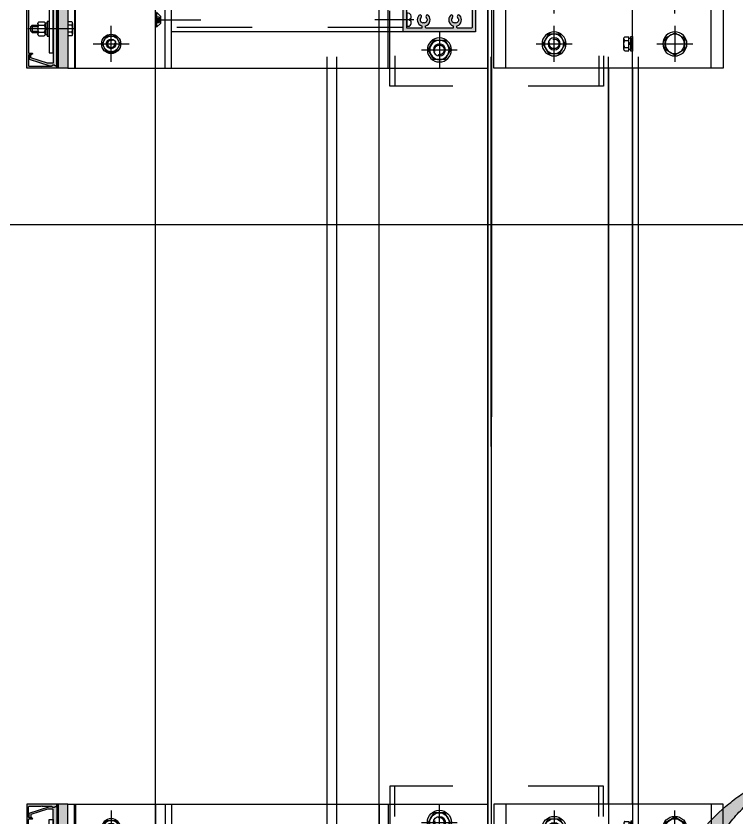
# Model space of a CAD drawing. Header units: millimetres. Extents: x 12351878 to 12381578, y 696206 to 738256.
# Drawn here: x 12375369 to 12375966, y 731047 to 731712 of the extents above; entities that cross this region are included whole.
import ezdxf

# ---------------------------------------------------------------- set-up
doc = ezdxf.new("R2010")
doc.units = ezdxf.units.MM
doc.header["$LTSCALE"] = 1000
for name, pattern in [('CENTER', [50.800000000000004, 31.75, -6.35, 6.35, -6.35]), ('CENTER2', [28.575000000000003, 19.05, -3.175, 3.175, -3.175]), ('HIDDEN', [0.125, 0.0625, -0.0625]), ('HIDDENX2', [19.049999999999997, 12.7, -6.35])]:
    doc.linetypes.add(name, pattern=pattern)
for name, color, linetype in [('ELASTROMER-V', 241, 'Continuous'), ('EXTRUSION-V', 141, 'Continuous'), ('EXTRUSION1', 4, 'Continuous'), ('EXTRUSION2', 133, 'Continuous'), ('FASTENER', 191, 'Continuous'), ('GRID', 8, 'CENTER'), ('SUS-V', 201, 'Continuous'), ('SYMBOL', 7, 'Continuous'), ('型材断面填充', 254, 'Continuous')]:
    doc.layers.add(name, color=color, linetype=linetype)

# ---------------------------------------------------------------- blocks, each defined once
blk = doc.blocks.new('TF01')
h = blk.add_hatch()
h.set_pattern_fill('DOTS', color=0, scale=50, style=0)
h.set_pattern_definition([(0, (0, 0), (1.5625, 3.125), [0, -3.125])])
edge = h.paths.add_edge_path()
edge.add_arc((115.1472701967669, -358.4658700926778), 166.6787725652879, 6.6883031570278035, 88.60532771838149, ccw=False)
edge.add_arc((275.0593532094384, -366.0963732804934), 27.62354704132389, 78.23508317351313, 170.2218250074816)
edge.add_arc((104.1629167058282, -336.8206835688416), 145.7623339658725, 350.2900848393625, 444.0771173429404)
edge.add_arc((149.3393709060828, -54.80833453126437), 140.3026931926903, 170.6941042822426, 257.5969373136653, ccw=False)
edge.add_line((10.88318992566201, -32.12063598251007), (24.82980927274912, -37.65654591884231))
edge.add_line((24.82980927274912, -37.65654591884231), (0, 0))
edge.add_line((0, 0), (-27.52023461490171, -41.78077297348136))
edge.add_line((-27.52023461490171, -41.78077297348136), (-13.0477809595468, -34.52526008423592))
edge.add_arc((127.1688903952184, -50.89262857907769), 141.1687135212904, 173.3420447829393, 266.7656342512938)
at = {"color": 0, "linetype": 'ByBlock'}
blk.add_lwpolyline([(119.2041014410788, -191.8364748944532, -0.3734720759763044), (280.6917015395884, -339.0531300683324, 0.4244065449366755), (247.8371027480462, -361.4049522845198, 0.4337078899812232), (119.2041014410788, -191.8364748944532, -0.3984681752745737), (10.88318992566201, -32.12063598251007), (24.82980927274912, -37.65654591884231), (0, 0), (-27.52023461490171, -41.78077297348136), (-13.0477809595468, -34.52526008423592, 0.4318250673254186)], format="xyb", close=True, dxfattribs=at)
blk = doc.blocks.new('M10.3')
at = {"color": 0, "linetype": 'ByBlock'}
blk.add_lwpolyline([(-4.618802153517009, 8), (-9.237604307034019, 0), (-4.618802153517009, -8), (4.618802153517009, -8), (9.237604307034019, 0), (4.618802153517009, 8)], close=True, dxfattribs=at)
blk.add_circle((0, 0), 8, dxfattribs=at)
blk = doc.blocks.new('M8.1')
at = {"color": 0, "linetype": 'ByBlock'}
blk.add_lwpolyline([(-3.752776749732561, 6.5), (-7.505553499465123, 0), (-3.752776749732561, -6.5), (3.752776749732561, -6.5), (7.505553499465123, 0), (3.75277674973259, 6.5)], close=True, dxfattribs=at)
for radius in [8, 6.5, 4]:
    blk.add_circle((0, 0), radius, dxfattribs=at)
at = {"color": 0, "linetype": 'HIDDEN'}
blk.add_arc((0, 0), 3, 68.07876917009227, 18.98917483194861, dxfattribs=at)
blk = doc.blocks.new('20211009-LC02')
at = {"layer": '型材断面填充', "linetype": 'ByBlock'}
h = blk.add_hatch(color=256, dxfattribs=at)
edge = h.paths.add_edge_path(flags=16)
edge.add_arc((41.00000000001819, -25.44426301859392), 0.4999999999999998, 0, 69.82872861669591, ccw=False)
edge.add_line((41.50000000001819, -25.44426301859392), (41.50000000001819, -26.5))
edge.add_arc((41.00000000001819, -26.5), 0.5, -90, 0, ccw=False)
edge.add_line((41.00000000001819, -27), (18.99999999998181, -27))
edge.add_arc((18.99999999998181, -26.5), 0.5, 180, 270, ccw=False)
edge.add_line((18.49999999998181, -26.5), (18.49999999998181, -25.44426301859392))
edge.add_arc((18.99999999998181, -25.44426301859392), 0.5, 110.17127138330409, 180.0000000000004, ccw=False)
edge.add_arc((16.99999999846718, -19.99999998975896), 5.299999994241182, 290.1712713833037, 402.0225912390615)
edge.add_arc((20.00866778311671, -17.28883453651324), 1.250000000011423, 42.02259133205128, 149.9999999991663)
edge.add_arc((20.00866778311318, -17.28883453647691), 1.24999999999019, 150.0000000005275, 222.0225913352153)
edge.add_arc((17.00000000016816, -20.00000000010179), 2.799999999921372, 38.51962425816282, 42.02259133574921, ccw=False)
edge.add_line((19.19070570543408, -18.25620858124603), (19.07334647121024, -18.34962597868434))
edge.add_arc((17.00000000002131, -19.99999999997734), 2.649999999952909, 21.480375745988283, 38.5196242542641, ccw=False)
edge.add_line((19.46593906379712, -19.02961629571655), (19.60552052024286, -18.97468891624157))
edge.add_arc((17.0000000000007, -19.99999999999879), 2.799999999978288, -81.48037574623078, 21.480375745981576, ccw=False)
edge.add_line((17.41481481479423, -22.76910250249057), (17.3925925925796, -22.62075772557728))
edge.add_arc((16.99999999998181, -19.99999999997812), 2.6500000000095, 261.48037574577404, 278.51962425422596, ccw=False)
edge.add_line((16.60740740738402, -22.62075772557728), (16.58518518516211, -22.76910250250512))
edge.add_arc((16.99999999998005, -19.9999999999814), 2.800000000013497, 158.5196242543646, 261.4803757458337, ccw=False)
edge.add_line((14.39447947969893, -18.97468891622702), (14.53406093614467, -19.02961629571655))
edge.add_arc((16.99999999994845, -19.99999999999349), 2.649999999984852, 141.4803757458394, 158.5196242539085, ccw=False)
edge.add_line((14.92665352873155, -18.34962597868434), (14.8092942945077, -18.25620858124603))
edge.add_arc((16.99999999974143, -20.00000000023755), 2.799999999980722, 137.9774086628083, 141.4803757392535, ccw=False)
edge.add_arc((13.99133221682108, -17.28883453647951), 1.250000000001652, 317.977408662725, 389.9999999996919)
edge.add_arc((13.9913322168138, -17.28883453649175), 1.250000000014083, 30.0000000000111, 137.9774086680376)
edge.add_arc((16.99999999998473, -19.9999999999683), 5.299999999994172, 137.977408668096, 249.8287286534831)
edge.add_arc((14.99999999998181, -25.44426303548749), 0.4999999999999991, 0, 69.8287286534831, ccw=False)
edge.add_line((15.49999999998181, -25.44426303548749), (15.49999999998181, -26.5))
edge.add_arc((14.99999999998181, -26.5), 0.5, -90, 0, ccw=False)
edge.add_line((14.99999999998181, -27), (3.5, -27))
edge.add_arc((3.5, -26.5), 0.5, 180, 270, ccw=False)
edge.add_line((3, -26.5), (3, 26.5))
edge.add_arc((3.5, 26.5), 0.5, 90, 180, ccw=False)
edge.add_line((3.5, 27), (14.99999999998181, 27))
edge.add_arc((14.99999999998181, 26.5), 0.5, 0, 90, ccw=False)
edge.add_line((15.49999999998181, 26.5), (15.49999999998181, 25.44426303548749))
edge.add_arc((14.99999999998181, 25.4442630354875), 0.4999999999999982, 290.17127134651616, 359.9999999999992, ccw=False)
edge.add_arc((16.99999999998473, 19.9999999999683), 5.299999999994172, 110.1712713465169, 222.022591331904)
edge.add_arc((13.9913322168138, 17.28883453649175), 1.250000000014084, 222.0225913319624, 329.9999999999889)
edge.add_arc((13.99133221682108, 17.28883453647951), 1.250000000001654, 330.0000000003081, 402.0225913372749)
edge.add_arc((16.99999999974138, 20.00000000023749), 2.799999999980643, 218.5196242607463, 222.0225913371916, ccw=False)
edge.add_line((14.80929429450771, 18.25620858124603), (14.92665352873155, 18.34962597868434))
edge.add_arc((16.99999999994844, 19.99999999999348), 2.649999999984832, 201.4803757460915, 218.5196242541605, ccw=False)
edge.add_line((14.53406093614467, 19.02961629571655), (14.39447947969893, 18.97468891622702))
edge.add_arc((16.99999999998005, 19.9999999999814), 2.800000000013497, 98.51962425416622, 201.4803757456355, ccw=False)
edge.add_line((16.58518518516212, 22.76910250250512), (16.60740740738402, 22.62075772557728))
edge.add_arc((16.99999999998181, 19.99999999997812), 2.650000000009493, 81.48037574577398, 98.51962425422602, ccw=False)
edge.add_line((17.3925925925796, 22.62075772557728), (17.41481481479423, 22.76910250249057))
edge.add_arc((17.0000000000007, 19.99999999999879), 2.799999999978287, -21.48037574598152, 81.48037574623078, ccw=False)
edge.add_line((19.60552052024286, 18.97468891624158), (19.46593906379712, 19.02961629571655))
edge.add_arc((17.00000000002131, 19.99999999997734), 2.649999999952909, 321.4803757457359, 338.5196242540118, ccw=False)
edge.add_line((19.07334647121024, 18.34962597868434), (19.19070570543408, 18.25620858124603))
edge.add_arc((17.00000000016816, 20.00000000010179), 2.799999999921372, 317.97740866425073, 321.48037574183724, ccw=False)
edge.add_arc((20.00866778311318, 17.28883453647691), 1.249999999990189, 137.9774086647847, 209.9999999994725)
edge.add_arc((20.00866778311672, 17.28883453651324), 1.250000000011421, 210.0000000008337, 317.9774086679486)
edge.add_arc((16.99999999846717, 19.99999998975896), 5.299999994241182, 317.9774087609385, 429.8287286166963)
edge.add_arc((18.99999999998181, 25.44426301859392), 0.4999999999999998, 180, 249.8287286166959, ccw=False)
edge.add_line((18.49999999998181, 25.44426301859392), (18.49999999998181, 26.5))
edge.add_arc((18.99999999998181, 26.5), 0.5, 90, 180, ccw=False)
edge.add_line((18.99999999998181, 27), (41.00000000001819, 27))
edge.add_arc((41.00000000001819, 26.5), 0.5, 0, 90, ccw=False)
edge.add_line((41.50000000001819, 26.5), (41.50000000001819, 25.44426301859392))
edge.add_arc((41.00000000001819, 25.44426301859392), 0.5, -69.82872861669591, 0, ccw=False)
edge.add_arc((43.00000000153282, 19.99999998975896), 5.299999994241184, 110.1712713833037, 222.0225912390615)
edge.add_arc((39.99133221688328, 17.28883453651324), 1.250000000011421, 222.0225913320514, 329.9999999991663)
edge.add_arc((39.99133221688682, 17.28883453647691), 1.249999999990187, 330.0000000005275, 402.0225913352152)
edge.add_arc((42.99999999983196, 20.00000000010179), 2.799999999921459, 218.5196242581613, 222.0225913357477, ccw=False)
edge.add_line((40.80929429456592, 18.25620858124603), (40.92665352878976, 18.34962597868434))
edge.add_arc((42.99999999997869, 19.99999999997736), 2.649999999952919, 201.4803757459885, 218.5196242542642, ccw=False)
edge.add_line((40.53406093620288, 19.02961629571655), (40.39447947975714, 18.97468891624158))
edge.add_arc((42.9999999999993, 19.99999999999879), 2.79999999997828, 98.51962425376888, 201.4803757459815, ccw=False)
edge.add_line((42.58518518520578, 22.76910250249057), (42.6074074074204, 22.62075772557728))
edge.add_arc((43.00000000001819, 19.99999999997813), 2.650000000009483, 81.48037574577398, 98.51962425422602, ccw=False)
edge.add_line((43.39259259261598, 22.62075772557728), (43.41481481483788, 22.76910250250512))
edge.add_arc((43.00000000001994, 19.99999999998139), 2.800000000013504, -21.480375745635172, 81.48037574583373, ccw=False)
edge.add_line((45.60552052030108, 18.97468891622703), (45.46593906385533, 19.02961629571655))
edge.add_arc((43.00000000005156, 19.99999999999349), 2.649999999984842, 321.48037574583935, 338.5196242539084, ccw=False)
edge.add_line((45.07334647126845, 18.34962597868434), (45.19070570549229, 18.25620858124603))
edge.add_arc((43.00000000025856, 20.00000000023754), 2.799999999980725, 317.97740866280844, 321.4803757392536, ccw=False)
edge.add_arc((46.00866778317892, 17.28883453647951), 1.250000000001652, 137.977408662725, 209.9999999996918)
edge.add_arc((46.0086677831862, 17.28883453649176), 1.250000000014086, 210.0000000000112, 317.9774086680372)
edge.add_arc((43.00000000001526, 19.9999999999683), 5.299999999994178, 317.977408668096, 429.8287286534829)
edge.add_arc((45.0000000000182, 25.4442630354875), 0.500000000000006, 180.0000000000012, 249.82872865348452, ccw=False)
edge.add_line((44.50000000001819, 25.44426303548749), (44.50000000001819, 26.5))
edge.add_arc((45.00000000001819, 26.5), 0.5, 90, 180, ccw=False)
edge.add_line((45.00000000001819, 27), (56.5, 27))
edge.add_arc((56.5, 26.5), 0.5, 0, 90, ccw=False)
edge.add_line((57, 26.5), (57, -26.5))
edge.add_arc((56.5, -26.5), 0.5, -90, 0, ccw=False)
edge.add_line((56.5, -27), (45.00000000001819, -27))
edge.add_arc((45.00000000001819, -26.5), 0.5, 180, 270, ccw=False)
edge.add_line((44.50000000001819, -26.5), (44.50000000001819, -25.44426303548749))
edge.add_arc((45.00000000001819, -25.44426303548749), 0.5, 110.1712713465167, 180, ccw=False)
edge.add_arc((43.00000000001526, -19.9999999999683), 5.299999999994174, 290.171271346517, 402.0225913319039)
edge.add_arc((46.0086677831862, -17.28883453649176), 1.250000000014093, 42.02259133196206, 149.9999999999885)
edge.add_arc((46.00866778317892, -17.2888345364795), 1.250000000001652, 150.0000000003083, 222.0225913372751)
edge.add_arc((43.00000000025862, -20.00000000023754), 2.799999999980683, 38.51962426074721, 42.022591337192296, ccw=False)
edge.add_line((45.19070570549229, -18.25620858124602), (45.07334647126845, -18.34962597868434))
edge.add_arc((43.00000000005156, -19.99999999999349), 2.649999999984842, 21.480375746091624, 38.51962425416059, ccw=False)
edge.add_line((45.46593906385533, -19.02961629571655), (45.60552052030107, -18.97468891622702))
edge.add_arc((43.00000000001994, -19.9999999999814), 2.800000000013499, -81.48037574583361, 21.480375745635513, ccw=False)
edge.add_line((43.41481481483789, -22.76910250250512), (43.39259259261598, -22.62075772557728))
edge.add_arc((43.00000000001819, -19.99999999997813), 2.650000000009486, 261.480375745774, 278.519624254226, ccw=False)
edge.add_line((42.6074074074204, -22.62075772557728), (42.58518518520577, -22.76910250249057))
edge.add_arc((42.9999999999993, -19.9999999999988), 2.799999999978284, 158.5196242540184, 261.48037574623083, ccw=False)
edge.add_line((40.39447947975714, -18.97468891624157), (40.53406093620288, -19.02961629571655))
edge.add_arc((42.9999999999787, -19.99999999997733), 2.649999999952914, 141.4803757457364, 158.5196242540122, ccw=False)
edge.add_line((40.92665352878975, -18.34962597868435), (40.80929429456592, -18.25620858124603))
edge.add_arc((42.99999999983179, -20.00000000010179), 2.799999999921327, 137.97740866425, 141.4803757418366, ccw=False)
edge.add_arc((39.99133221688682, -17.28883453647691), 1.249999999990197, 317.9774086647848, 389.9999999994726)
edge.add_arc((39.99133221688328, -17.28883453651324), 1.250000000011426, 30.00000000083374, 137.9774086679486)
edge.add_arc((43.00000000153282, -19.99999998975896), 5.29999999424118, 137.9774087609385, 249.8287286166963)
h.paths.add_polyline_path([(0, 30), (60, 30), (60, -30), (0, -30)])
at = {"color": 0, "linetype": 'ByBlock'}
blk.add_lwpolyline([(0, 30), (60, 30), (60, -30), (0, -30)], close=True, dxfattribs=at)
blk.add_lwpolyline([(41.1724137934234, -24.97492999840077, -0.3144773770740608), (41.50000000001819, -25.44426301859392), (41.50000000001819, -26.5, -0.414213562373095), (41.00000000001819, -27), (18.99999999998181, -27, -0.414213562373095), (18.49999999998181, -26.5), (18.49999999998181, -25.44426301859392, -0.3144773770740612), (18.8275862065766, -24.97492999840077, 0.5308775706361929), (20.9372689507727, -16.45205507246283, 0.5094012912244892), (18.92613602838537, -16.66383453649178, 0.3250286796764593), (19.08006661551917, -18.12561400056438, -0.01528576763678031), (19.19070570543408, -18.25620858124603), (19.07334647121024, -18.34962597868434, -0.07448503859061084), (19.46593906379712, -19.02961629571655), (19.60552052024286, -18.97468891624157, -0.4821316613305562), (17.41481481479423, -22.76910250249057), (17.3925925925796, -22.62075772557728, -0.0744850385913834), (16.60740740738402, -22.62075772557728), (16.58518518516211, -22.76910250250512, -0.4821316613265599), (14.39447947969893, -18.97468891622702), (14.53406093614467, -19.02961629571655, -0.07448503858970336), (14.92665352873155, -18.34962597868434), (14.8092942945077, -18.25620858124603, -0.01528576763179958), (14.91993338439352, -18.12561400060804, 0.3250286796874538), (15.07386397155642, -16.6638345364845, 0.5094012912294983), (13.06273104915453, -16.452055072441, 0.5308775713612153), (15.17241379308568, -24.97493001518364, -0.3144773772504498), (15.49999999998181, -25.44426303548749), (15.49999999998181, -26.5, -0.414213562373095), (14.99999999998181, -27), (3.5, -27, -0.414213562373095), (3, -26.5), (3, 26.5, -0.414213562373095), (3.5, 27), (14.99999999998181, 27, -0.414213562373095), (15.49999999998181, 26.5), (15.49999999998181, 25.44426303548749, -0.3144773772504498), (15.17241379308568, 24.97493001518365, 0.5308775713612152), (13.06273104915453, 16.452055072441, 0.5094012912294983), (15.07386397155642, 16.6638345364845, 0.325028679687454), (14.91993338439351, 18.12561400060804, -0.01528576763179958), (14.80929429450771, 18.25620858124603), (14.92665352873155, 18.34962597868434, -0.07448503858970347), (14.53406093614467, 19.02961629571655), (14.39447947969893, 18.97468891622702, -0.4821316613265602), (16.58518518516212, 22.76910250250512), (16.60740740738402, 22.62075772557728, -0.07448503859138363), (17.3925925925796, 22.62075772557728), (17.41481481479423, 22.76910250249057, -0.4821316613305562), (19.60552052024286, 18.97468891624158), (19.46593906379712, 19.02961629571655, -0.07448503859061086), (19.07334647121024, 18.34962597868434), (19.19070570543408, 18.25620858124603, -0.01528576763678031), (19.08006661551917, 18.12561400056438, 0.3250286796764595), (18.92613602838537, 16.66383453649178, 0.5094012912244892), (20.9372689507727, 16.45205507246283, 0.5308775706361929), (18.8275862065766, 24.97492999840077, -0.3144773770740613), (18.49999999998181, 25.44426301859392), (18.49999999998181, 26.5, -0.414213562373095), (18.99999999998181, 27), (41.00000000001819, 27, -0.414213562373095), (41.50000000001819, 26.5), (41.50000000001819, 25.44426301859392, -0.3144773770740608), (41.1724137934234, 24.97492999840077, 0.5308775706361932), (39.0627310492273, 16.45205507246283, 0.5094012912244891), (41.07386397161463, 16.66383453649178, 0.3250286796764595), (40.91993338448083, 18.12561400056438, -0.01528576763678031), (40.80929429456592, 18.25620858124603), (40.92665352878976, 18.34962597868434, -0.0744850385906103), (40.53406093620288, 19.02961629571655), (40.39447947975714, 18.97468891624158, -0.4821316613305571), (42.58518518520578, 22.76910250249057), (42.6074074074204, 22.62075772557728, -0.0744850385913839), (43.39259259261598, 22.62075772557728), (43.41481481483788, 22.76910250250512, -0.4821316613265592), (45.60552052030108, 18.97468891622703), (45.46593906385533, 19.02961629571655, -0.07448503858970325), (45.07334647126845, 18.34962597868434), (45.19070570549229, 18.25620858124603, -0.01528576763179913), (45.08006661560648, 18.12561400060804, 0.3250286796874538), (44.92613602844358, 16.6638345364845, 0.5094012912294975), (46.93726895084546, 16.452055072441, 0.5308775713612139), (44.82758620691433, 24.97493001518364, -0.3144773772504505), (44.50000000001819, 25.44426303548749), (44.50000000001819, 26.5, -0.414213562373095), (45.00000000001819, 27), (56.5, 27, -0.414213562373095), (57, 26.5), (57, -26.5, -0.414213562373095), (56.5, -27), (45.00000000001819, -27, -0.414213562373095), (44.50000000001819, -26.5), (44.50000000001819, -25.44426303548749, -0.3144773772504504), (44.82758620691432, -24.97493001518364, 0.5308775713612139), (46.93726895084547, -16.45205507244101, 0.5094012912294975), (44.92613602844358, -16.6638345364845, 0.3250286796874537), (45.08006661560648, -18.12561400060804, -0.01528576763179913), (45.19070570549229, -18.25620858124602), (45.07334647126845, -18.34962597868434, -0.07448503858970323), (45.46593906385533, -19.02961629571655), (45.60552052030107, -18.97468891622702, -0.4821316613265592), (43.41481481483789, -22.76910250250512), (43.39259259261598, -22.62075772557728, -0.07448503859138385), (42.6074074074204, -22.62075772557728), (42.58518518520577, -22.76910250249057, -0.4821316613305569), (40.39447947975714, -18.97468891624157), (40.53406093620288, -19.02961629571655, -0.07448503859061019), (40.92665352878975, -18.34962597868435), (40.80929429456592, -18.25620858124603, -0.01528576763678031), (40.91993338448083, -18.12561400056439, 0.3250286796764595), (41.07386397161463, -16.66383453649177, 0.5094012912244892), (39.0627310492273, -16.45205507246283, 0.5308775706361932)], format="xyb", close=True, dxfattribs=at)
blk = doc.blocks.new('*U108')
at = {"linetype": 'CENTER2', "ltscale": 0.5}
blk.add_line((0, 5.682552812322683), (0, -26.58337379646923), dxfattribs=at)
at = {"color": 0, "linetype": 'ByBlock'}
blk.add_lwpolyline([(-0.6749999999992724, 2.506874680595502), (-1.174999999999272, 3.599999999998545), (-2.999999999998181, 3.600000000002183, 0.4142135623730951), (-5.399999999999636, 1.200000000000728), (-5.399999999999636, 0), (5.399999999999636, 0), (5.400000000001455, 1.19999999999709, 0.4142135623730951), (3.000000000001819, 3.599999999998545), (1.174999999999272, 3.599999999998545), (0.6749999999992724, 2.506874680595502)], format="xyb", close=True, dxfattribs=at)
blk = doc.blocks.new('*U109')
at = {"linetype": 'CENTER2', "ltscale": 0.5}
blk.add_line((0, 0), (-1.695670038800697e-12, -36.62195659840875), dxfattribs=at)
at = {"color": 0, "linetype": 'ByBlock'}
for p, q in [((6, -0.2999999999992724), (-6, -0.2999999999992724)), ((-3, -3.299999999999272), (3, -3.299999999999272)), ((-2.309401076758149, -0.2999999999992724), (-2.309401076758149, -2.25)), ((-2.309401076758149, -2.25), (0, -3.326891407843505)), ((-1.154700538378165, -0.2999999999992724), (-1.154700538378165, -2.25)), ((2.309401076758149, -2.25), (0, -3.326891407843505)), ((1.154700538379984, -0.2999999999992724), (1.154700538379984, -2.25)), ((2.309401076758149, -0.2999999999992724), (2.309401076758149, -2.25))]:
    blk.add_line(p, q, dxfattribs=at)
blk.add_lwpolyline([(-3, -3.299999999999272), (-3, -3.299999999999272), (-6, -0.2999999999992724), (-6, 0), (6, 0), (6, -0.2999999999992724), (3, -3.299999999999272), (3, -3.299999999999272)], dxfattribs=at)
for centre, radius, start, end in [((-1.732050807568157, -0.697148782590375), 1.656707649750559, 249.604859729661, 290.395140270339), ((0, 1.195380687640863), 3.633728307965441, 251.4717047426631, 288.5282952573369), ((1.732050807568157, -0.697148782590375), 1.656707649750559, 249.604859729661, 290.395140270339)]:
    blk.add_arc(centre, radius, start, end, dxfattribs=at)
blk = doc.blocks.new('M6.2')
at = {"color": 0, "linetype": 'ByBlock'}
for p, q in [((-5.773502691895104, 3.200000000000273), (-5.773502691898074, 0)), ((-5.773502691898074, 0), (5.773502691898074, 0)), ((-4.330127018920848, 4), (4.330127357509184, 4)), ((-2.886751345946323, 3.199999999999818), (-2.886751345946308, 0)), ((2.886751345949946, 3.199999999999818), (2.886751345949946, 0)), ((5.773502691898074, 3.199999999999363), (5.773502691898074, 0))]:
    blk.add_line(p, q, dxfattribs=at)
for centre, radius, start, end in [((-4.330127018920848, 2.297916666666424), 1.702083333333793, 32.00462783068377, 147.9953721693167), ((1.875832822406664e-12, -1.608333333331757), 5.608333333331789, 59.02090113836979, 120.9790988616302), ((4.330127357509184, 2.297917277549459), 1.702082722450667, 32.00461643315477, 147.9953977507834)]:
    blk.add_arc(centre, radius, start, end, dxfattribs=at)
blk = doc.blocks.new('M6.7')
at = {"color": 0, "linetype": 'ByBlock'}
for p, q in [((-2.999999999999986, 14), (-1.999999999999986, 15)), ((-2.999999999999986, 14), (-2.999999999999986, 9.300802255018425)), ((-2.999999999999986, 14), (3.000000000000014, 14)), ((2.000000000000014, 15), (-1.999999999999986, 15)), ((2.000000000000014, 15), (3.000000000000014, 14)), ((3.000000000000014, 14), (3.000000000000014, 9.300802255018425)), ((-5.772353445294002, 8.500802255018698), (-5.77235344529818, 4.00080225502461)), ((-4.328977772319746, 9.300802255018425), (4.331276604110286, 9.300802255018425)), ((-2.88560209934522, 8.500802255018243), (-2.885602099345192, 4.000802255018243)), ((2.887900592551048, 8.500802255018243), (2.887900592551048, 4.000802255018243)), ((5.774651938499176, 8.500802255017788), (5.774651938499161, 4.000802255018698)), ((-4.328977772319746, 3.200802255018061), (4.331276604110286, 3.200802255018061)), ((-1.161318628912341, 1.600802255017697), (0.001149415895270067, 3.200802255018061)), ((1.818989403545856e-12, 1.600000000000364), (1.16246804480943, 3.199999999998909))]:
    blk.add_line(p, q, dxfattribs=at)
at = {"color": 0, "linetype": 'HIDDEN'}
for p, q in [((-1.999999999999986, 15), (-1.999999999999986, 9.300802255018425)), ((2.000000000000014, 15), (2.000000000000014, 9.300802255018425))]:
    blk.add_line(p, q, dxfattribs=at)
at = {"color": 0, "linetype": 'ByBlock'}
for points in [[(-6, 1.600000000000364), (6, 1.600000000000364), (6, 0), (-6, 0), (-6, 1.600000000000364)], [(-4.649999999999636, 3.199999999998909), (4.649999999999636, 3.199999999998909), (4.649999999999636, 1.600000000000364), (-4.649999999999636, 1.600000000000364), (-4.649999999999636, 3.199999999998909)]]:
    blk.add_lwpolyline(points, dxfattribs=at)
for centre, radius, start, end in [((-4.328977772319746, 7.598718921684849), 1.702083333333793, 32.00462783068377, 147.9953721693167), ((0.001149246602977883, 3.692468921686668), 5.608333333331789, 59.02090113838096, 120.979098861619), ((4.331276604110286, 7.598719532567884), 1.702082722450667, 32.00461643315305, 147.9953977507795), ((-4.328977772319746, 4.902885588351637), 1.702083333333793, 212.004627830653, 327.9953721692859), ((0.001149246602977883, 8.809135588349818), 5.608333333331789, 239.0209011383768, 300.9790988616232), ((4.331276604110286, 4.902884977468602), 1.702082722450667, 212.0046022491902, 327.995383566847)]:
    blk.add_arc(centre, radius, start, end, dxfattribs=at)
blk = doc.blocks.new('*U99')
at = {"layer": 'GRID'}
blk.add_line((0, -6.5887356995554), (0, 33.19666437933483), dxfattribs=at)
at = {"color": 0, "linetype": 'ByBlock'}
blk.add_blockref('M6.7', (0, 15.50000000002547), dxfattribs=at)
at = {"color": 0, "linetype": 'ByBlock', "xscale": -1, "rotation": 180}
blk.add_blockref('M6.2', (0, 0), dxfattribs=at)
blk = doc.blocks.new('20221223-AZM01')
at = {"layer": '型材断面填充', "linetype": 'ByBlock'}
h = blk.add_hatch(color=256, dxfattribs=at)
edge = h.paths.add_edge_path()
edge.add_arc((-552.0614179438417, -59.70000596524915), 0.3000000000029104, 270, 360)
edge.add_line((-551.7614179438388, -59.70000596524915), (-551.7614179438388, -58.8328293668892))
edge.add_arc((-552.2614179438642, -58.8328293668892), 0.5000000000254659, 0, 70.00000000005603)
edge.add_line((-552.0904078721942, -58.36298305647506), (-554.4282793113089, -57.51206744111551))
edge.add_arc((-554.4966833400431, -57.70000596532191), 0.2000000000698811, 69.99999998622414, 89.99999998645134)
edge.add_line((-554.4966833399958, -57.50000596525206), (-555.0614179438562, -57.50000596525206))
edge.add_arc((-555.0614179438562, -58.00000596526661), 0.5000000000145519, 90, 134.9999999988209)
edge.add_line((-555.4149713344523, -57.646452574656), (-556.2099460812751, -58.44142732147884))
edge.add_arc((-556.3513674375281, -58.30000596524042), 0.200000000011867, 270.0000000041688, 315.0000000029478, ccw=False)
edge.add_line((-556.3513674375135, -58.50000596525206), (-563.8304704417897, -58.50000596525206))
edge.add_arc((-563.8304704417969, -58.7000059652637), 0.2000000000116415, 89.9999999979156, 118.9550243677403)
edge.add_arc((-564.4114179437238, -57.65000596524624), 1.000000000001219, 241.0449756280139, 298.95502437198604, ccw=False)
edge.add_arc((-564.992365445647, -58.70000596524915), 0.1999999999975066, 61.04497563115337, 90.00000000312663)
edge.add_line((-564.9923654456579, -58.50000596525206), (-574.7614179438242, -58.50000596525206))
edge.add_arc((-574.7614179438242, -58.00000596525206), 0.5, 180, 270, ccw=False)
edge.add_line((-575.2614179438242, -58.00000596525206), (-575.261417943766, -49.32559992271126))
edge.add_arc((-574.761417943766, -49.32559992269671), 0.5, 90, 180.0000000016675, ccw=False)
edge.add_line((-574.761417943766, -48.82559992269671), (-572.761417943766, -48.82559992269671))
edge.add_line((-572.761417943766, -48.82559992269671), (-571.761417943766, -48.32559992268216))
edge.add_arc((-572.261417943766, -48.32559992268216), 0.5, 0, 90)
edge.add_line((-572.261417943766, -47.82559992268216), (-574.7614179437369, -47.82559992269671))
edge.add_arc((-574.7614179437369, -47.32559992269671), 0.5, 180, 270, ccw=False)
edge.add_line((-575.2614179437369, -47.32559992269671), (-575.2614179442608, 47.32815877409303))
edge.add_arc((-574.7614179442608, 47.32815877409303), 0.5, 90, 180, ccw=False)
edge.add_line((-574.7614179442608, 47.82815877409303), (-572.2614179442608, 47.82815877409303))
edge.add_arc((-572.2614179442608, 48.32815877409303), 0.5, 270, 360)
edge.add_line((-571.7614179442608, 48.32815877409303), (-572.7614179442608, 48.82815877409303))
edge.add_line((-572.7614179442608, 48.82815877409303), (-574.7614179442608, 48.82815877409303))
edge.add_arc((-574.7614179442535, 49.3281587741003), 0.500000000007276, 179.9999999974987, 269.9999999991662, ccw=False)
edge.add_line((-575.2614179442608, 49.32815877412213), (-575.261417944057, 57.99999403476249))
edge.add_arc((-574.761417944057, 57.99999403476249), 0.5, 90, 180, ccw=False)
edge.add_line((-574.761417944057, 58.49999403476249), (-564.9923654456579, 58.49999403473339))
edge.add_arc((-564.9923654456143, 58.69999403471593), 0.1999999999825377, 269.9999999874935, 298.9550243606393)
edge.add_arc((-564.4114179437238, 57.64999403472757), 0.9999999999884858, 61.04497562761031, 118.95502437238969, ccw=False)
edge.add_arc((-563.8304704418297, 58.69999403473048), 0.1999999999961498, 241.044975640467, 270.0000000114642)
edge.add_line((-563.8304704417897, 58.49999403473339), (-556.3513674372807, 58.49999403471884))
edge.add_arc((-556.3513674372916, 58.29999403472175), 0.1999999999970896, 44.99999999484129, 89.99999999687338, ccw=False)
edge.add_line((-556.2099460810423, 58.44141539094562), (-555.4149713342049, 57.64644064410822))
edge.add_arc((-555.0614179436088, 57.99999403471884), 0.5000000000142328, 225.0000000011791, 270)
edge.add_line((-555.0614179436088, 57.49999403470429), (-554.496683339763, 57.49999403468973))
edge.add_arc((-554.4966833397775, 57.69999403471593), 0.2000000000261934, 270.0000000041688, 290.0000000038959)
edge.add_line((-554.4282793110906, 57.51205551053863), (-552.0904078719468, 58.36297112591274))
edge.add_arc((-552.2614179436096, 58.83281743631233), 0.5000000000062057, 289.9999999997308, 360)
edge.add_line((-551.7614179436059, 58.83281743631233), (-551.7614179436059, 59.69999403467227))
edge.add_arc((-552.0614179436088, 59.69999403467227), 0.3000000000029104, 0, 90)
edge.add_line((-552.0614179436088, 59.99999403467518), (-576.7614179438388, 59.99999403476249))
edge.add_line((-576.7614179438388, 59.99999403476249), (-576.7614179438388, -60.00000596525206))
edge.add_line((-576.7614179438388, -60.00000596525206), (-552.0614179438417, -60.00000596525206))
for points in [[(-550.7614179438351, -60.00000596525206), (-542.7614179438133, -60.00000596525206), (-542.7614179438133, 59.99999403476249), (-550.7614179438351, 59.99999403476249)], [(-537.2614180124037, 59.99999413768091), (-536.2614180124037, 59.99999413768091), (-536.2614177912656, -60.00000586233364), (-537.2614177912656, -60.00000586233364)]]:
    blk.add_hatch(color=256, dxfattribs=at).paths.add_polyline_path(points)
h = blk.add_hatch(color=256, dxfattribs=at)
edge = h.paths.add_edge_path()
edge.add_line((-553.793810482297, 57.53014772426104), (-552.4324280155088, 58.02565041965136))
edge.add_arc((-552.2614179438388, 57.55580410926632), 0.4999999999950199, -8.33779267850332e-10, 110.0000000010846, ccw=False)
edge.add_line((-551.7614179438388, 57.55580410925904), (-551.7614179438388, -57.55581814829929))
edge.add_arc((-552.2614179438351, -57.55581814829929), 0.499999999996362, -110.0000000018681, 0, ccw=False)
edge.add_line((-552.4324280155124, -58.02566445868433), (-553.793810482297, -57.53016176327947))
edge.add_arc((-553.9648205539816, -58.00000807365723), 0.4999999999931598, 69.99999999706326, 89.99999999708183)
edge.add_line((-553.9648205539561, -57.5000080736645), (-555.0614179436088, -57.50000807369361))
edge.add_arc((-555.0614179436234, -58.00000807370816), 0.5000000000145519, 89.99999999833247, 134.9999999988209)
edge.add_line((-555.4149713342194, -57.64645468309755), (-555.8220781153941, -58.05356146427221))
edge.add_arc((-556.1756315059902, -57.70000807366159), 0.5000000000142328, 269.99999999833244, 314.9999999988209, ccw=False)
edge.add_line((-556.1756315060047, -58.20000807367614), (-557.3888618514466, -58.20000807367614))
edge.add_arc((-557.3888618514393, -57.70000807368342), 0.499999999992724, 251.8947892284766, 269.9999999991662, ccw=False)
edge.add_line((-557.5442432879936, -58.17525181027304), (-574.4167993803239, -52.65875195560511))
edge.add_arc((-574.2614179437769, -52.18350821900822), 0.4999999999979976, 180, 251.89478922952821, ccw=False)
edge.add_line((-574.7614179437769, -52.18350821900822), (-574.7614179437805, -49.32559992271126))
edge.add_arc((-574.2614179437805, -49.32559992271126), 0.5, 90, 180, ccw=False)
edge.add_line((-574.2614179437805, -48.82559992271126), (-573.2622411043849, -48.82559992268216))
edge.add_arc((-573.2622411043849, -49.08868428482674), 0.263084362144582, -90, 90, ccw=False)
edge.add_line((-573.2622411043849, -49.35176864697132), (-573.2622411043849, -51.09552807485306))
edge.add_arc((-572.7622411043849, -51.09552807485306), 0.5, 180, 251.8947892295282)
edge.add_line((-572.9176225409319, -51.57077181144996), (-559.4462479745525, -55.97525181026867))
edge.add_arc((-559.2908665379982, -55.50000807367906), 0.499999999993343, 251.8947892284766, 269.9999999991662)
edge.add_line((-559.2908665380055, -56.00000807367178), (-555.2614179438388, -56.00000807367178))
edge.add_arc((-555.2614179438388, -55.50000807367178), 0.5, 270, 360)
edge.add_line((-554.7614179438388, -55.50000807367178), (-554.7614179438388, 55.49999403465335))
edge.add_arc((-555.2614179438388, 55.49999403465335), 0.5, 0, 90)
edge.add_line((-555.2614179438388, 55.99999403465335), (-559.2919614985367, 55.99999403465335))
edge.add_arc((-559.2919614985403, 55.49999403464608), 0.500000000007276, 89.99999999958312, 108.097251100464)
edge.add_line((-559.4472769115673, 55.97525935263548), (-573.2622411048542, 51.46056663578202))
edge.add_line((-573.2622411048542, 51.46056663578202), (-573.2622411048505, 49.35432749838219))
edge.add_arc((-573.2622411048505, 49.09124313623761), 0.263084362144582, -90, 90, ccw=False)
edge.add_line((-573.2622411048505, 48.82815877409303), (-574.2614179442462, 48.82815877412213))
edge.add_arc((-574.2614179442462, 49.32815877412213), 0.5, 180, 270, ccw=False)
edge.add_line((-574.7614179442462, 49.32815877412213), (-574.7614179442426, 52.54870564029989))
edge.add_line((-574.7614179442426, 52.54870564029989), (-557.5441580015104, 58.17525935263984))
edge.add_arc((-557.3888425884834, 57.69999403465772), 0.5000000000003888, 89.99999999958311, 108.09725110072301, ccw=False)
edge.add_line((-557.3888425884797, 58.19999403465772), (-556.1756315060047, 58.19999403465772))
edge.add_arc((-556.1756315059902, 57.69999403464317), 0.5000000000145519, 45.0000000011791, 90.00000000166762, ccw=False)
edge.add_line((-555.8220781153941, 58.05354742525378), (-555.4149713342194, 57.64644064407912))
edge.add_arc((-555.0614179436234, 57.99999403468973), 0.5000000000142328, 225.0000000011791, 270.0000000016675)
edge.add_line((-555.0614179436088, 57.49999403467518), (-553.9648205539561, 57.49999403464608))
edge.add_arc((-553.9648205539779, 57.99999403463153), 0.4999999999854481, 270.0000000025013, 290.0000000028302)
at = {"layer": 'ELASTROMER-V'}
for p, q in [((-550.7614179438351, 59.99999403476249, -1.8266751957779e-08), (-551.7614179438351, 59.99999403476249, -1.8266751957779e-08)), ((-551.7614179438351, 59.99999403476249, -1.8266751957779e-08), (-551.7614179438351, -60.00000596525206, -1.8266751957779e-08)), ((-550.761417944319, -60.00000596525206, -2.065038668264852e-08), (-550.7614179438351, 59.99999403476249, -1.8266751957779e-08)), ((-551.7614179438351, -60.00000596525206, -1.8266751957779e-08), (-550.761417944319, -60.00000596525206, -2.065038668264852e-08))]:
    blk.add_line(p, q, dxfattribs=at)
at = {"layer": 'EXTRUSION-V', "linetype": 'HIDDEN'}
for p, q in [((-470.0000017109196, 59.99999543275044, -2.108761369117921e-08), (-470.000000000342, -60.00000456725684, -1.350288216926428e-08)), ((-461.9999996579209, 59.99999543275044, -1.19845992850019e-08), (-461.9999979473432, -60.00000456725684, -4.399867763086966e-09)), ((-328.0743005761615, -60.00000227634882, -4.399867763086966e-09), (-328.0743022867391, 59.99999772365118, -4.399867763086966e-09)), ((-320.000000000342, -60.0000021382366, -4.399867763086966e-09), (-320.0000000003492, 59.99999786177068, -4.399867763086966e-09)), ((-285.000000000342, 59.99999846047285, -4.399867763086966e-09), (-285.0000000003492, -60.00000153953442, -4.399867763086966e-09)), ((-95.00000000034925, -60), (-95.00000000034925, 60)), ((-75.00000000035652, 60, -1.350288218520887e-08), (-75.00000000035652, -60, -1.350288218520887e-08)), ((-70.0000000003347, -60, -1.350288216926428e-08), (-70.0000000003347, 60)), ((-265.0000000003056, 26.49999403475522, -1.8266751957779e-08), (-456.9999979473505, 26.49999747529364, 5.424523508336342e-09)), ((-265.0000000003056, -26.50000596524478, -1.8266751957779e-08), (-456.9999979473505, -26.5000094057832, 5.424523508336342e-09))]:
    blk.add_line(p, q, dxfattribs=at)
at = {"layer": 'EXTRUSION-V'}
for p, q in [((-456.999999084881, 59.99999551827932, -1.032948958358968e-08), (-456.9999973743033, -60.00000448172796, -4.399867763086966e-09)), ((-277.4714543685477, 59.9999985892573, -1.350288216926428e-08), (-277.4714543685477, -60.00000141074997, -1.350288216926428e-08)), ((-265.0000000003056, 29.99999403475522, -1.8266751957779e-08), (-456.999998571715, 29.99999083597504, 3.260211529518215e-09)), ((-265.0000000003056, -30.00000596524478, -1.8266751957779e-08), (-456.9999978874766, -30.00000916402496, 5.632060257718072e-09))]:
    blk.add_line(p, q, dxfattribs=at)
at = {"layer": 'EXTRUSION-V', "elevation": -4.399867763086966e-09}
blk.add_lwpolyline([(-542.7614179438133, 59.99999403476249), (-194.999458303384, 60), (-194.9994583033913, -60), (-542.7614179438133, -60.00000596525206)], dxfattribs=at)
at = {"layer": 'EXTRUSION1'}
blk.add_line((-550.761417944308, 59.99999403476249, -2.065038668265737e-08), (-550.7614179443153, -60.00000596525206, -2.065038668265737e-08), dxfattribs=at)
at = {"layer": 'EXTRUSION1', "elevation": -1.111924744438591e-08}
blk.add_lwpolyline([(-552.0614179438417, -60.00000596525206, 0.414213562373095), (-551.7614179438388, -59.70000596524915), (-551.7614179438388, -58.8328293668892, 0.3152987888779364), (-552.0904078721942, -58.36298305647506), (-554.4282793113089, -57.51206744111551, 0.08748866352692303), (-554.4966833399958, -57.50000596525206), (-555.0614179438562, -57.50000596525206, 0.1989123673743094), (-555.4149713344523, -57.646452574656), (-556.2099460812751, -58.44142732147884, -0.1989123673741195), (-556.3513674375135, -58.50000596525206), (-563.8304704417897, -58.50000596525206, 0.1270166537846786), (-563.9272950254453, -58.52500596524624, -0.258198889748336), (-564.8955408620022, -58.52500596524624, 0.1270166537930859), (-564.9923654456579, -58.50000596525206), (-574.7614179438242, -58.50000596525206, -0.414213562373095), (-575.2614179438242, -58.00000596525206), (-575.261417943766, -49.32559992271126, -0.4142135623816193), (-574.761417943766, -48.82559992269671), (-572.761417943766, -48.82559992269671), (-571.761417943766, -48.32559992268216), (-571.761417943766, -48.32559992268216, 0.414213562373095), (-572.261417943766, -47.82559992268216), (-574.7614179437369, -47.82559992269671, -0.414213562373095), (-575.2614179437369, -47.32559992269671), (-575.2614179442608, 47.32815877409303, -0.414213562373095), (-574.7614179442608, 47.82815877409303), (-572.2614179442608, 47.82815877409303, 0.4142135623730951), (-571.7614179442608, 48.32815877409303), (-572.7614179442608, 48.82815877409303), (-574.7614179442608, 48.82815877409303, -0.4142135623816193), (-575.2614179442608, 49.32815877412213), (-575.261417944057, 57.99999403476249, -0.414213562373095), (-574.761417944057, 58.49999403476249), (-564.9923654456579, 58.49999403473339, 0.1270166537982843), (-564.8955408620022, 58.52499403471302, -0.2581988897520932), (-563.9272950254453, 58.52499403471302, 0.127016653789877), (-563.8304704417897, 58.49999403473339), (-556.3513674372807, 58.49999403471884, -0.1989123673872038), (-556.2099460810423, 58.44141539094562), (-555.4149713342049, 57.64644064410822, 0.1989123673743094), (-555.0614179436088, 57.49999403470429), (-554.496683339763, 57.49999403468973, 0.08748866352472423), (-554.4282793110906, 57.51205551053863), (-552.0904078719468, 58.36297112591274, 0.3152987888815907), (-551.7614179436059, 58.83281743631233), (-551.7614179436059, 59.69999403467227, 0.414213562373095), (-552.0614179436088, 59.99999403467518), (-576.7614179438388, 59.99999403476249), (-576.7614179438388, -60.00000596525206)], format="xyb", close=True, dxfattribs=at)
at = {"layer": 'EXTRUSION1'}
for points, elevation in [([(-550.7614179438351, -60.00000596525206), (-542.7614179438133, -60.00000596525206), (-542.7614179438133, 59.99999403476249), (-550.7614179438351, 59.99999403476249)], -1.111924744438591e-08), ([(-537.2614180124037, 59.99999413768091), (-536.2614180124037, 59.99999413768091), (-536.2614177912656, -60.00000586233364), (-537.2614177912656, -60.00000586233364)], -1.8266751957779e-08)]:
    blk.add_lwpolyline(points, close=True, dxfattribs=dict(at, elevation=elevation))
at = {"layer": 'EXTRUSION2'}
for p, q in [((-180.0000000007058, 60, -1.061314579897581e-08), (-180.0000000007058, -60)), ((-9.999999999992724, 60, -1.061314579897581e-08), (-9.999999999992724, -60))]:
    blk.add_line(p, q, dxfattribs=at)
blk.add_lwpolyline([(-190.0000000006912, -60), (0, -60), (0, 60), (-190.0000000006912, 60)], close=True, dxfattribs=at)
at = {"layer": 'EXTRUSION2', "elevation": -1.111924744438591e-08}
blk.add_lwpolyline([(-553.793810482297, 57.53014772426104), (-552.4324280155088, 58.02565041965136, -0.5205670505569633), (-551.7614179438388, 57.55580410925904), (-551.7614179438388, -57.55581814829929, -0.5205670505606693), (-552.4324280155124, -58.02566445868433), (-553.793810482297, -57.53016176327947, 0.08748866352611621), (-553.9648205539561, -57.5000080736645), (-555.0614179436088, -57.50000807369361, 0.1989123673818734), (-555.4149713342194, -57.64645468309755), (-555.8220781153941, -58.05356146427221, -0.1989123673818735), (-556.1756315060047, -58.20000807367614), (-557.3888618514466, -58.20000807367614, -0.07916363558711811), (-557.5442432879936, -58.17525181027304), (-574.4167993803239, -52.65875195560511, -0.3244122381402025), (-574.7614179437769, -52.18350821900822), (-574.7614179437805, -49.32559992271126, -0.414213562373095), (-574.2614179437805, -48.82559992271126), (-573.2622411043849, -48.82559992268216, -0.9999999999999999), (-573.2622411043849, -49.35176864697132), (-573.2622411043849, -51.09552807485306, 0.3244122381404838), (-572.9176225409319, -51.57077181144996), (-559.4462479745525, -55.97525181026867, 0.07916363558714515), (-559.2908665380055, -56.00000807367178), (-555.2614179438388, -56.00000807367178, 0.414213562373095), (-554.7614179438388, -55.50000807367178), (-554.7614179438388, 55.49999403465335, 0.414213562373095), (-555.2614179438388, 55.99999403465335), (-559.2919614985367, 55.99999403465335, 0.0791286874199877), (-559.4472769115673, 55.97525935263548), (-573.2622411048542, 51.46056663578202), (-573.2622411048505, 49.35432749838219, -0.9999999999999999), (-573.2622411048505, 48.82815877409303), (-574.2614179442462, 48.82815877412213, -0.414213562373095), (-574.7614179442462, 49.32815877412213), (-574.7614179442426, 52.54870564029989), (-557.5441580015104, 58.17525935263984, -0.07912868741994704), (-557.3888425884797, 58.19999403465772), (-556.1756315060047, 58.19999403465772, -0.1989123673818734), (-555.8220781153941, 58.05354742525378), (-555.4149713342194, 57.64644064407912, 0.1989123673818733), (-555.0614179436088, 57.49999403467518), (-553.9648205539561, 57.49999403464608, 0.08748866352736996)], format="xyb", close=True, dxfattribs=at)
blk.add_lwpolyline([(-558.2614179438388, 47.49999298049079), (-554.7614179438388, 47.49999298049079), (-554.7614179438388, -47.50000701950921), (-558.2614179438388, -47.50000701950921)], close=True, dxfattribs=at)
at = {"layer": 'FASTENER', "linetype": 'HIDDEN'}
for p, q in [((-82.20000000035361, 44.33012701891857, -1.350288216926424e-08), (-82.20000000035361, 35.66987264248746, -1.350288216926424e-08)), ((-81.4000000003507, 45.77350269189628, -1.350288216926424e-08), (-78.20000000035361, 45.77350269189628, -1.350288216926424e-08)), ((-81.4000000003507, 42.88675134594814, -1.350288216926424e-08), (-78.20000000035361, 42.88675134594814, -1.350288216926424e-08)), ((-76.60080225536512, 41.16131862891052, -1.350288216926424e-08), (-78.20080225536367, 39.99885058410291, -1.350288216926424e-08)), ((-78.20000000035361, 45.77350269189628, -1.350288216926424e-08), (-78.20000000035361, 34.22649730810372, -1.350288216926424e-08)), ((-76.60000000034779, 40, -1.350288216926424e-08), (-78.20000000034634, 38.83753195519239, -1.350288216926424e-08)), ((-81.4000000003507, 37.11324865405186, -1.350288216926424e-08), (-78.20000000035361, 37.11324865405186, -1.350288216926424e-08)), ((-81.4000000003507, 34.22649730810372, -1.350288216926424e-08), (-78.20000000035361, 34.22649730810372, -1.350288216926424e-08)), ((-82.20000000035361, 4.330127018918574, -1.350288216926424e-08), (-82.20000000035361, -4.330127357512538, -1.350288216926424e-08)), ((-81.4000000003507, 5.773502691896283, -1.350288216926424e-08), (-78.20000000035361, 5.773502691896283, -1.350288216926424e-08)), ((-81.4000000003507, 2.886751345948142, -1.350288216926424e-08), (-78.20000000035361, 2.886751345948142, -1.350288216926424e-08)), ((-76.60080225536512, 1.161318628910522, -1.350288216926424e-08), (-78.20080225536367, -0.001149415897089057, -1.350288216926424e-08)), ((-78.20000000035361, 5.773502691896283, -1.350288216926424e-08), (-78.20000000035361, -5.773502691896283, -1.350288216926424e-08)), ((-76.60000000034779, 0, -1.350288216926424e-08), (-78.20000000034634, -1.162468044807611, -1.350288216926424e-08)), ((-81.4000000003507, -2.886751345948142, -1.350288216926424e-08), (-78.20000000035361, -2.886751345948142, -1.350288216926424e-08)), ((-81.4000000003507, -5.773502691896283, -1.350288216926424e-08), (-78.20000000035361, -5.773502691896283, -1.350288216926424e-08)), ((-82.20000000035361, -35.66987298108143, -1.350288216926428e-08), (-82.20000000035361, -44.33012735751254, -1.350288216926428e-08)), ((-81.4000000003507, -34.22649730810372, -1.350288216926428e-08), (-78.20000000035361, -34.22649730810372, -1.350288216926428e-08)), ((-81.4000000003507, -37.11324865405186, -1.350288216926428e-08), (-78.20000000035361, -37.11324865405186, -1.350288216926428e-08)), ((-76.60080225536512, -38.83868137108948, -1.350288216926428e-08), (-78.20080225536367, -40.00114941589709, -1.350288216926428e-08)), ((-78.20000000035361, -34.22649730810372, -1.350288216926428e-08), (-78.20000000035361, -45.77350269189628, -1.350288216926428e-08)), ((-81.4000000003507, -42.88675134594814, -1.350288216926428e-08), (-78.20000000035361, -42.88675134594814, -1.350288216926428e-08)), ((-81.4000000003507, -45.77350269189628, -1.350288216926428e-08), (-78.20000000035361, -45.77350269189628, -1.350288216926428e-08)), ((-76.60000000034779, -40, -1.350288216926428e-08), (-78.20000000034634, -41.16246804480761, -1.350288216926428e-08))]:
    blk.add_line(p, q, dxfattribs=at)
at = {"layer": 'FASTENER'}
for points, elevation in [([(-239.6188021538546, 52.99996147206548), (-244.2376043073673, 44.99996147206548), (-239.6188021538546, 36.99996147206548), (-230.3811978468148, 36.99996147206548), (-225.7623956933021, 44.99996147206548), (-230.3811978468148, 52.99996147206548)], -1.350288216926559e-08), ([(-144.6188021538546, 32.00001069165592), (-149.2376043073673, 40.00001069165592), (-144.6188021538546, 48.00001069165592), (-135.3811978468148, 48.00001069165592), (-130.7623956933021, 40.00001069165592), (-135.3811978468148, 32.00001069165592)], -1.350288216926553e-08), ([(-144.6188021538546, -7.999989308344084), (-149.2376043073673, 1.069165591616184e-05), (-144.6188021538546, 8.000010691655916), (-135.3811978468148, 8.000010691655916), (-130.7623956933021, 1.069165591616184e-05), (-135.3811978468148, -7.999989308344084)], -1.350288216926553e-08), ([(-144.6188021538546, -47.99998930834408), (-149.2376043073673, -39.99998930834408), (-144.6188021538546, -31.99998930834408), (-135.3811978468148, -31.99998930834408), (-130.7623956933021, -39.99998930834408), (-135.3811978468148, -47.99998930834408)], -1.350288216926559e-08), ([(-239.6188021538546, -52.99999527356704), (-244.2376043073673, -44.99999527356704), (-239.6188021538546, -36.99999527356704), (-230.3811978468148, -36.99999527356704), (-225.7623956933021, -44.99999527356704), (-230.3811978468148, -52.99999527356704)], -1.350288216926559e-08)]:
    blk.add_lwpolyline(points, close=True, dxfattribs=dict(at, elevation=elevation))
at = {"layer": 'FASTENER', "linetype": 'HIDDEN'}
for points, elevation in [([(-78.20000000034634, 44.65000000000146), (-78.20000000034634, 35.34999999999854), (-76.60000000034779, 35.34999999999854), (-76.60000000034779, 44.65000000000146), (-78.20000000034634, 44.65000000000146)], -1.350288216926424e-08), ([(-76.60000000034051, 46), (-76.60000000034051, 34), (-75.00000000034197, 34), (-75.00000000034197, 46), (-76.60000000034051, 46)], -1.350288216926424e-08), ([(-78.20000000034634, 4.650000000001455), (-78.20000000034634, -4.650000000001455), (-76.60000000034779, -4.650000000001455), (-76.60000000034779, 4.650000000001455), (-78.20000000034634, 4.650000000001455)], -1.350288216926424e-08), ([(-76.60000000034051, 6), (-76.60000000034051, -6), (-75.00000000034197, -6), (-75.00000000034197, 6), (-76.60000000034051, 6)], -1.350288216926424e-08), ([(-78.20000000034634, -35.34999999999854), (-78.20000000034634, -44.65000000000146), (-76.60000000034779, -44.65000000000146), (-76.60000000034779, -35.34999999999854), (-78.20000000034634, -35.34999999999854)], -1.350288216926428e-08), ([(-76.60000000034051, -34), (-76.60000000034051, -46), (-75.00000000034197, -46), (-75.00000000034197, -34), (-76.60000000034051, -34)], -1.350288216926428e-08)]:
    blk.add_lwpolyline(points, dxfattribs=dict(at, elevation=elevation))
at = {"layer": 'FASTENER'}
for centre, radius in [((-235.0000000003347, 44.99996147206548, -1.350288216926559e-08), 10), ((-235.0000000003347, 44.99996147206548, -1.350288216926559e-08), 8), ((-235.0000000003347, 44.99996147206548, -1.350288216926559e-08), 5), ((-140.0000000003347, 40.00001069165592, -1.350288216926553e-08), 10), ((-140.0000000003347, 40.00001069165592, -1.350288216926553e-08), 8), ((-40.00000000034197, 40, -1.350288216926428e-08), 10), ((-140.0000000003347, 40.00001069165592, -1.350288216926553e-08), 5), ((-140.0000000003347, 1.069165591616184e-05, -1.350288216926553e-08), 10), ((-140.0000000003347, 1.069165591616184e-05, -1.350288216926553e-08), 8), ((-40.00000000034197, 0, -1.350288216926428e-08), 10), ((-140.0000000003347, 1.069165591616184e-05, -1.350288216926553e-08), 5), ((-140.0000000003347, -39.99998930834408, -1.350288216926559e-08), 10), ((-140.0000000003347, -39.99998930834408, -1.350288216926559e-08), 8), ((-40.00000000034197, -40, -1.350288216926428e-08), 10), ((-235.0000000003347, -44.99999527356704, -1.350288216926559e-08), 10), ((-235.0000000003347, -44.99999527356704, -1.350288216926559e-08), 8), ((-140.0000000003347, -39.99998930834408, -1.350288216926559e-08), 5), ((-235.0000000003347, -44.99999527356704, -1.350288216926559e-08), 5)]:
    blk.add_circle(centre, radius, dxfattribs=at)
at = {"layer": 'FASTENER', "linetype": 'HIDDEN'}
for centre, radius, start, end in [((-235.0000000003347, 44.99996147206548, -1.350288216926559e-08), 4, 162.0000000000041, 104.757223593918), ((-140.0000000003347, 40.00001069165592, -1.350288216926553e-08), 4, 255.242776406082, 197.9999999999959), ((-80.4979166670164, 44.33012701891857, -1.350288216926424e-08), 1.702083333333793, 122.0046278307419, 237.9953721692581), ((-76.59166666702367, 40, -1.350288216926424e-08), 5.60833333333179, 149.0209011385879, 210.9790988614121), ((-80.4979172779058, 35.66987264248746, -1.350288216926424e-08), 1.702082722450668, 122.0046022492516, 237.9953835670218), ((-140.0000000003347, 1.069165591616184e-05, -1.350288216926553e-08), 4, 255.242776406082, 197.9999999999959), ((-80.4979166670164, 4.330127018918574, -1.350288216926424e-08), 1.702083333333793, 122.0046278307419, 237.9953721692581), ((-76.59166666702367, 0, -1.350288216926424e-08), 5.60833333333179, 149.0209011385879, 210.9790988614121), ((-80.4979172779058, -4.330127357512538, -1.350288216926424e-08), 1.702082722450668, 122.0046022492516, 237.9953835670218), ((-140.0000000003347, -39.99998930834408, -1.350288216926559e-08), 4, 255.242776406082, 197.9999999999959), ((-80.4979166670164, -35.66987298108143, -1.350288216926428e-08), 1.702083333333793, 122.0046278307419, 237.9953721692581), ((-76.59166666702367, -40, -1.350288216926428e-08), 5.60833333333179, 149.0209011385879, 210.9790988614121), ((-235.0000000003347, -44.99999527356704, -1.350288216926559e-08), 4, 255.242776406082, 197.9999999999959), ((-80.4979172779058, -44.33012735751254, -1.350288216926428e-08), 1.702082722450668, 122.0046022492516, 237.9953835670218)]:
    blk.add_arc(centre, radius, start, end, dxfattribs=at)
at = {"layer": 'GRID'}
for p, q in [((-235.000000000342, 30.16549710724939, -2.293006208738351e-08), (-235.000000000342, 59.83442583688156, -2.293006208738351e-08)), ((-506.8631710758345, 54.83442583688156, -2.293006208738349e-08), (-506.8631710758345, 25.16549710724939, -2.293006208738349e-08)), ((-140.000000000342, 54.834475056472, -2.293006208738345e-08), (-140.000000000342, 25.16554632683983, -2.293006208738345e-08)), ((-40.00000000034197, 25.16553563518391, -1.350288216926428e-08), (-40.00000000034197, 54.83446436481609, -1.350288216926428e-08)), ((-521.6976354406506, 39.99996147206548, -1.30998097705571e-08), (-492.0287067110185, 39.99996147206548, -1.390595456797141e-08)), ((-249.8344643651581, 44.99996147206548, -1.309980977055713e-08), (-220.1655356355259, 44.99996147206548, -1.390595456797144e-08)), ((-154.8344643651581, 40.00001069165592, -1.309980977055707e-08), (-125.1655356355259, 40.00001069165592, -1.390595456797138e-08)), ((-54.83446436515806, 40, -3.672629852437898e-09), (-25.16553563552588, 40, -4.478774649852204e-09)), ((-140.000000000342, 14.834475056472, -2.293006208738345e-08), (-140.000000000342, -14.83445367316017, -2.293006208738345e-08)), ((-40.00000000034197, 14.83446436481609, -1.350288216926428e-08), (-40.00000000034197, -14.83446436481609, -1.350288216926428e-08)), ((0, 0), (-576.7614179438388, 3.637978807091713e-11, -1.982550533870791e-08)), ((-154.8344643651581, 1.069165591616184e-05, -1.309980977055707e-08), (-125.1655356355259, 1.069165591616184e-05, -1.390595456797138e-08)), ((-54.83446436515806, 0, -3.672629852437898e-09), (-25.16553563552588, 0, -4.478774649852204e-09)), ((-506.8631710758345, -25.16553090875095, -2.293006208738349e-08), (-506.8631710758345, -54.83445963838312, -2.293006208738349e-08)), ((-140.000000000342, -25.165524943528, -2.293006208738351e-08), (-140.000000000342, -54.83445367316017, -2.293006208738351e-08)), ((-40.00000000034197, -25.16553563518391, -1.350288216926428e-08), (-40.00000000034197, -54.83446436481609, -1.350288216926428e-08)), ((-235.000000000342, -30.16553090875095, -2.293006208738351e-08), (-235.000000000342, -59.83445963838312, -2.293006208738351e-08)), ((-521.6976354406506, -39.99999527356704, -1.30998097705571e-08), (-492.0287067110185, -39.99999527356704, -1.390595456797141e-08)), ((-249.8344643651581, -44.99999527356704, -1.309980977055713e-08), (-220.1655356355259, -44.99999527356704, -1.390595456797144e-08)), ((-154.8344643651581, -39.99998930834408, -1.309980977055713e-08), (-125.1655356355259, -39.99998930834408, -1.390595456797144e-08)), ((-54.83446436515806, -40, -3.672629852437898e-09), (-25.16553563552588, -40, -4.478774649852204e-09))]:
    blk.add_line(p, q, dxfattribs=at)
at = {"layer": 'SUS-V', "linetype": 'HIDDEN'}
for p, q in [((-272.0000000003492, -75), (-272.0000000003492, 75)), ((-103.0000000003347, -75), (-103.0000000003347, 75))]:
    blk.add_line(p, q, dxfattribs=at)
blk.add_lwpolyline([(-276.0000000003492, -75), (-99.0000000003347, -75), (-99.0000000003347, 75), (-276.0000000003492, 75)], close=True, dxfattribs=at)
at = {"layer": 'EXTRUSION1', "xscale": -1, "rotation": 180}
blk.add_blockref('20211009-LC02', (-265.0000000003056, -5.965244781691581e-06, -1.8266751957779e-08), dxfattribs=at)
at = {"layer": 'FASTENER', "xscale": -1}
for name, p, rotation in [('M8.1', (-506.8631710758345, 39.99996147206548, -1.350288216926426e-08), 180), ('*U108', (-262.0000000001164, 19.99999403484253, -1.8266751957779e-08), 270), ('M10.3', (-40.00000000034197, 0, -1.350288216926428e-08), 270), ('*U109', (-469.299998474773, -20.00000841301517, -6.738493072602111e-09), 90), ('*U108', (-262.0000000003056, -20.00000596522295, -1.8266751957779e-08), 270), ('*U99', (-542.7614179438315, -27.49999298041803, -1.8266751957779e-08), 89.99999999995971), ('M8.1', (-506.8631710758345, -39.99999527356704, -1.350288216926426e-08), 180), ('M10.3', (-40.00000000034197, -40, -1.350288216926428e-08), 270)]:
    blk.add_blockref(name, p, dxfattribs=dict(at, rotation=rotation))
at = {"layer": 'FASTENER'}
for name, p, rotation in [('M10.3', (-40.00000000034197, 40, -1.350288216926428e-08), 270), ('*U99', (-542.7614179438133, 27.49999298049079, -1.8266751957779e-08), 90), ('*U109', (-469.299998474773, 19.9999964825256, -6.738493072602111e-09), 90)]:
    blk.add_blockref(name, p, dxfattribs=dict(at, rotation=rotation))
blk = doc.blocks.new('gyqs09')
at = {"layer": 'EXTRUSION-V'}
for p, q in [((3061.990346008912, 2701.57128242671, 6.39902776006226e-08), (3061.989779282361, 504.744854418328, 6.062672738505555e-08)), ((3064.990346008912, 2701.571282426594, 6.39902776006226e-08), (3064.989779282361, 504.744854418328, 6.06267273851361e-08)), ((2786.989289442077, 504.744854418328, 5.794517945088867e-08), (2786.989289442077, 1945.571660685819, 6.41753533369835e-08)), ((2928.914988866076, 504.744854418328, 5.794517942652196e-08), (2928.914988866076, 1945.571658257977, 6.41753533369835e-08)), ((2936.989289442077, 504.744854418328, 5.794517942513568e-08), (2936.989289442077, 1945.571658119909, 6.41753533369835e-08)), ((2971.989289442077, 504.744854418328, 5.794517941912665e-08), (2971.989289442077, 1945.571657521185, 6.41753533369835e-08)), ((3161.993812968954, 1945.571655981708, 6.409633599743379e-08), (3161.994079003111, 504.744854418328, 5.786616234626847e-08)), ((3181.990245552734, 1945.571655981708, 6.415105536017231e-08), (3181.989840487018, 504.744854418328, 5.793117549911852e-08)), ((3186.989289442077, 504.744854418328, 5.794517940367478e-08), (3186.989289442077, 1945.571655981708, 6.41753533369835e-08))]:
    blk.add_line(p, q, dxfattribs=at)
at = {"layer": 'GRID'}
blk.add_line((3386.999951835722, 1815.571656142827, 1.019658991878382e-07), (2586.989289442077, 1815.571656142827, 6.562558620006929e-08), dxfattribs=at)
at = {"linetype": 'ByBlock', "xscale": -1, "rotation": 180}
blk.add_blockref('20221223-AZM01', (3256.989289442077, 2005.571653459454, 8.284660282467714e-08), dxfattribs=at)
at = {"color": 0, "linetype": 'HIDDENX2', "xscale": -1, "rotation": 4.504556771576209}
blk.add_blockref('TF01', (3454.046691186726, 1573.45631107036, 1.044022991641921e-07), dxfattribs=at)
blk = doc.blocks.new('gyqs3')
at = {"layer": 'EXTRUSION-V'}
for p, q in [((2786.989289442077, 3485.571663208073, 6.41753533369835e-08), (2786.989289442077, 4104.744854418328, 6.951614037889884e-08)), ((2928.914988866076, 3485.571665635798, 6.41753533369835e-08), (2928.914988866076, 4104.744854418328, 6.95161405424549e-08)), ((2936.989289442077, 3485.571665773867, 6.41753533369835e-08), (2936.989289442077, 4104.744854418328, 6.951614055175994e-08)), ((2971.989289442077, 3485.571666372591, 6.41753533369835e-08), (2971.989289442077, 4104.744854418328, 6.951614059209419e-08)), ((3061.990348016843, 2729.572029536706, 6.399027756383647e-08), (3061.989956697449, 4104.744854418328, 6.506784132634654e-08)), ((3064.990348016843, 2729.572029536706, 6.399027756383647e-08), (3064.989956697449, 4104.744854418328, 6.506784132640186e-08)), ((3161.993812968954, 3485.571667912183, 6.409633599743379e-08), (3161.993907129392, 4104.744854418328, 6.943712345612359e-08)), ((3181.990245552734, 3485.571667912183, 6.415105536026206e-08), (3181.990102183074, 4104.744854418328, 6.94954862074015e-08)), ((3186.989289442077, 3485.571667912183, 6.41753533369835e-08), (3186.989289442077, 4104.744854418328, 6.951614069581132e-08))]:
    blk.add_line(p, q, dxfattribs=at)
at = {"linetype": 'ByBlock'}
blk.add_blockref('20221223-AZM01', (3256.989289442077, 3425.571658503963, 8.284660282467714e-08), dxfattribs=at)

msp = doc.modelspace()

# ---------------------------------------------------------------- block references
at = {"layer": 'SYMBOL'}
for name, p in [('gyqs09', (12372697.50000522, 729722.9283430666)), ('gyqs3', (12372697.50000522, 727572.9283430666))]:
    msp.add_blockref(name, p, dxfattribs=at)

doc.saveas('drawing.dxf')
